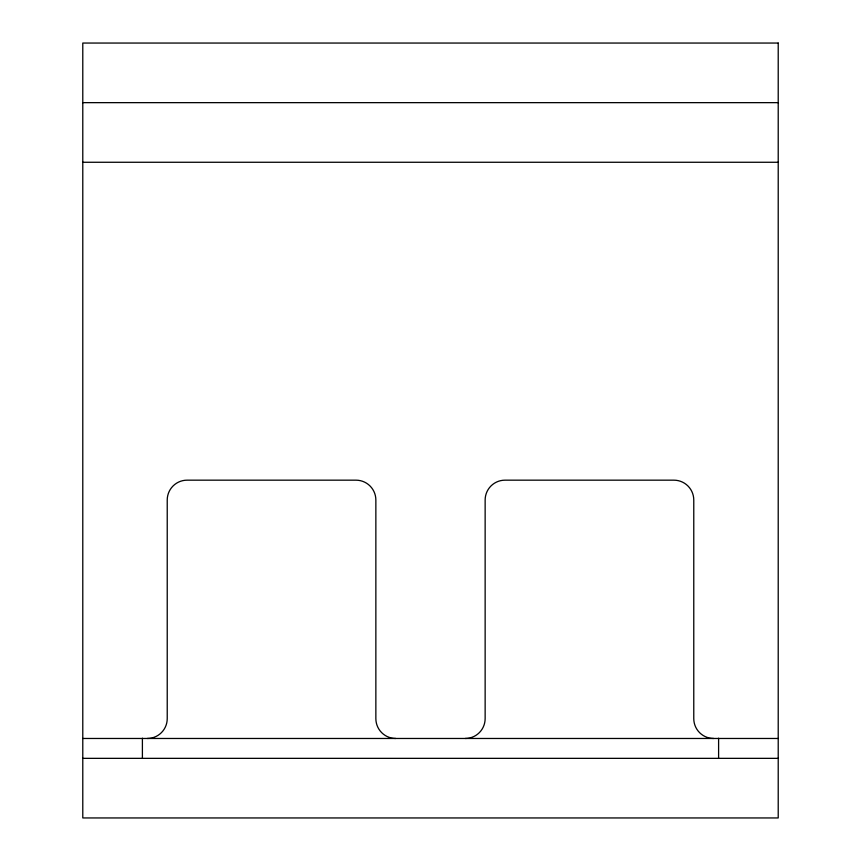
<?xml version="1.0" encoding="UTF-8"?>
<svg xmlns="http://www.w3.org/2000/svg" width="861" height="861" viewBox="0 0 861 861"><rect width="100%" height="100%" fill="white"/><g stroke="black" fill="none" stroke-linecap="round" stroke-linejoin="round"><path stroke-width="1.29" d="M82.785 102.653L778.215 102.653M82.785 162.266L778.215 162.266M82.785 738.469L778.215 738.469M82.785 758.347L778.215 758.347M718.601 738.2L718.601 758.347M142.399 738.2L142.399 758.347M147.36 738.469A19.868 19.868 0 0 0 167.228 718.601L167.228 500.047A19.868 19.868 0 0 1 187.106 480.169L355.991 480.169A19.868 19.868 0 0 1 375.859 500.047L375.859 718.601A19.868 19.868 0 0 0 395.726 738.469M465.274 738.469A19.868 19.868 0 0 0 485.141 718.601L485.141 500.047A19.868 19.868 0 0 1 505.009 480.169L673.894 480.169A19.868 19.868 0 0 1 693.772 500.047L693.772 718.601A19.868 19.868 0 0 0 713.64 738.469M778.215 43.05L82.785 43.05L82.785 817.95L778.215 817.95L778.215 43.05"/></g></svg>
